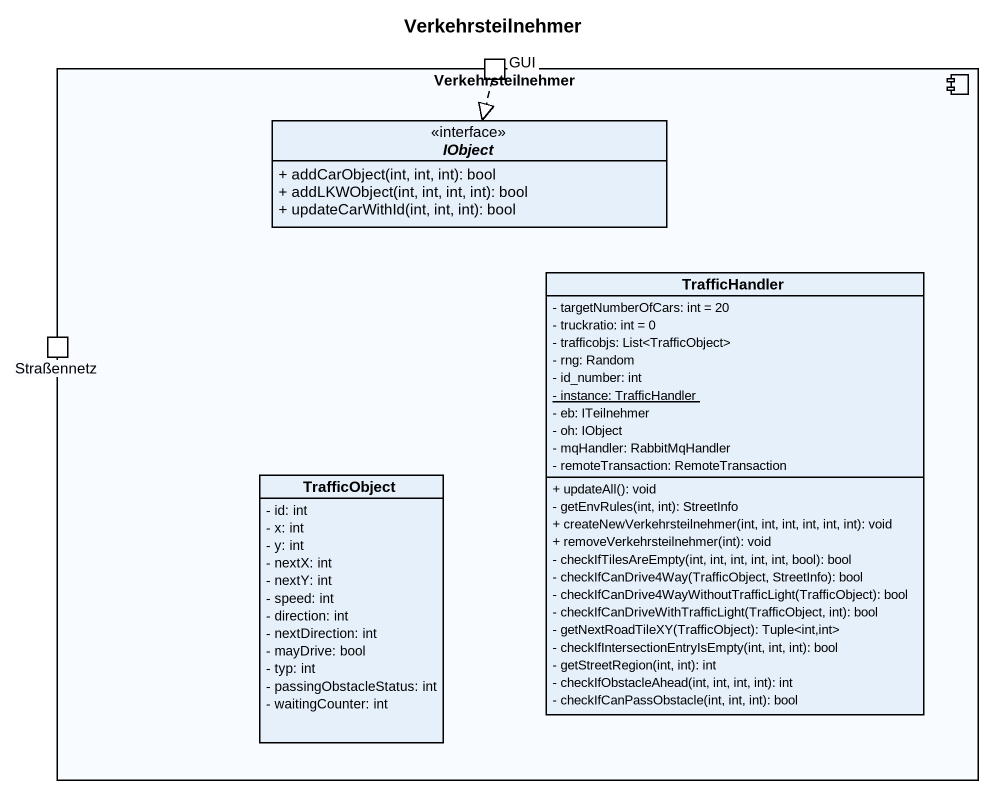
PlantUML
@startuml
title Verkehrsteilnehmer
allowmixing
hide circle
hide empty members
skinparam classAttributeIconSize 0
component Verkehrsteilnehmer {
  port GUI
  interface IObject {
    + addCarObject(int, int, int): bool
    + addLKWObject(int, int, int, int): bool
    + updateCarWithId(int, int, int): bool
  }
  class TrafficHandler {
    - targetNumberOfCars: int = 20
    - truckratio: int = 0
    - trafficobjs: List<TrafficObject>
    - rng: Random
    - id_number: int
    {static} - instance: TrafficHandler
    - eb: ITeilnehmer
    - oh: IObject
    - mqHandler: RabbitMqHandler
    - remoteTransaction: RemoteTransaction
    + updateAll(): void
    - getEnvRules(int, int): StreetInfo
    + createNewVerkehrsteilnehmer(int, int, int, int, int, int): void
    + removeVerkehrsteilnehmer(int): void
    - checkIfTilesAreEmpty(int, int, int, int, int, bool): bool
    - checkIfCanDrive4Way(TrafficObject, StreetInfo): bool
    - checkIfCanDrive4WayWithoutTrafficLight(TrafficObject): bool
    - checkIfCanDriveWithTrafficLight(TrafficObject, int): bool
    - getNextRoadTileXY(TrafficObject): Tuple<int,int>
    - checkIfIntersectionEntryIsEmpty(int, int, int): bool
    - getStreetRegion(int, int): int
    - checkIfObstacleAhead(int, int, int, int): int
    - checkIfCanPassObstacle(int, int, int): bool
  }
  port Straßennetz
  class TrafficObject {
    - id: int
    - x: int
    - y: int
    - nextX: int
    - nextY: int
    - speed: int
    - direction: int
    - nextDirection: int
    - mayDrive: bool
    - typ: int
    - passingObstacleStatus: int
    - waitingCounter: int
  }
}
GUI ..|> IObject
@enduml
